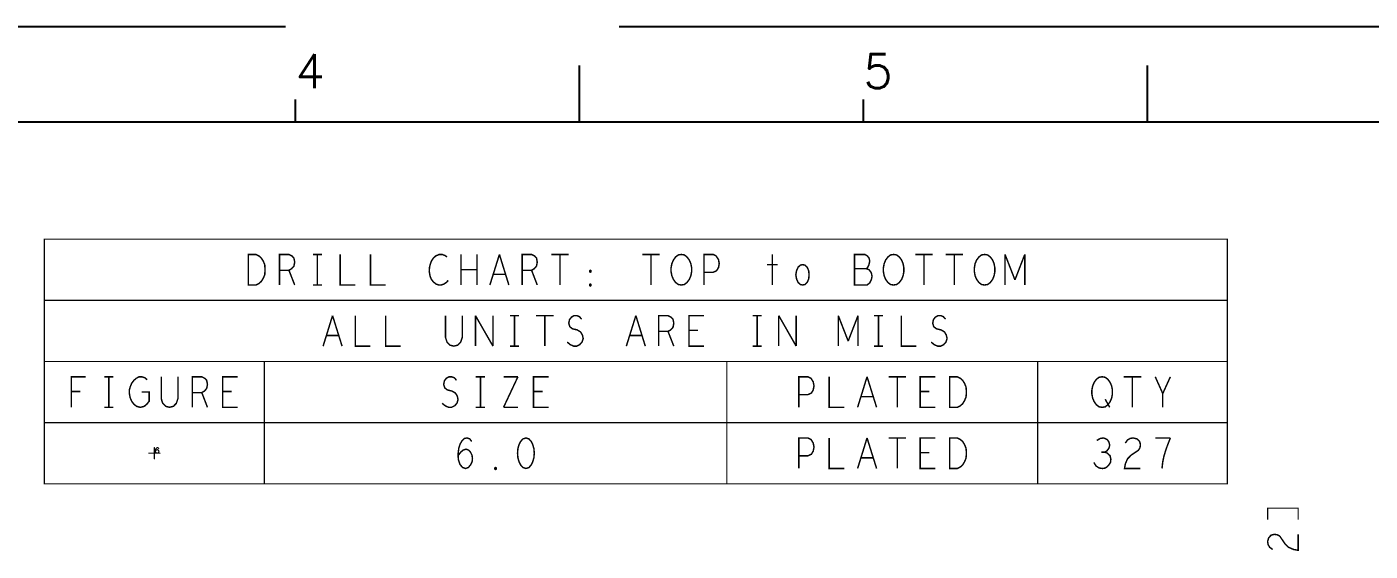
# Model space of a CAD drawing. Header units: millimetres. Extents: x 3885 to 4350, y -149 to 182.
# Drawn here: x 4069 to 4208.5, y 127.4 to 181.8 of the extents above; entities that cross this region are included whole.
import ezdxf

# ---------------------------------------------------------------- set-up
doc = ezdxf.new("R2010")
doc.units = ezdxf.units.MM
doc.header["$LTSCALE"] = 23.1
doc.linetypes.add('PHANTOM', pattern=[29.5, 9.5, -1.5, 3, -1.5, 3, -1.5, 9.5])
doc.layers.get('0').update_dxf_attribs({"linetype": 'CONTINUOUS'})
doc.layers.add('0PAPERF', color=2, linetype='PHANTOM', plot=False)
doc.styles.add('SIMPLEX', font='simplex.shx')

# ---------------------------------------------------------------- blocks, each defined once
blk = doc.blocks.new('PAD_R1')
at = {"const_width": 0.5}
blk.add_lwpolyline([(0.25, 0, 1), (-0.25, 0, 1)], format="xyb", close=True, dxfattribs=at)

msp = doc.modelspace()

# ---------------------------------------------------------------- linework, layer by layer
for p, q in [((4126.43, 171.94), (4126.43, 177.84)), ((4185.42, 171.94), (4185.42, 177.84)), ((4096.94, 171.94), (4096.94, 174.3)), ((4155.93, 171.94), (4155.93, 174.3)), ((4345.86, 171.94), (3890.49, 171.94))]:
    msp.add_line(p, q)
for points, const_width in [([(4070.87, 134.41), (4070.87, 159.81), (4193.71, 159.81), (4193.71, 134.41)], 0.127), ([(4092.05, 155.05), (4092.05, 158.22), (4092.84, 158.22), (4093.15, 158.06), (4093.39, 157.85), (4093.59, 157.54), (4093.75, 157.16), (4093.78, 156.64), (4093.75, 156.11), (4093.59, 155.74), (4093.39, 155.42), (4093.15, 155.21), (4092.84, 155.05)], 0.152), ([(4137.01, 155.05), (4136.7, 155.1), (4136.42, 155.31), (4136.19, 155.63), (4136.03, 156), (4135.95, 156.42), (4135.95, 156.85), (4136.03, 157.27), (4136.19, 157.64), (4136.42, 157.96), (4136.7, 158.17), (4137.01, 158.22), (4137.33, 158.17), (4137.6, 157.96), (4137.84, 157.64), (4138, 157.27), (4138.08, 156.85), (4138.08, 156.42), (4138, 156), (4137.84, 155.63), (4137.6, 155.31), (4137.33, 155.1)], 0.152), ([(4159.06, 155.05), (4158.74, 155.1), (4158.47, 155.31), (4158.23, 155.63), (4158.08, 156), (4158, 156.42), (4158, 156.85), (4158.08, 157.27), (4158.23, 157.64), (4158.47, 157.96), (4158.74, 158.17), (4159.06, 158.22), (4159.37, 158.17), (4159.65, 157.96), (4159.89, 157.64), (4160.04, 157.27), (4160.12, 156.85), (4160.12, 156.42), (4160.04, 156), (4159.89, 155.63), (4159.65, 155.31), (4159.37, 155.1)], 0.152), ([(4168.51, 155.05), (4168.19, 155.1), (4167.92, 155.31), (4167.68, 155.63), (4167.52, 156), (4167.45, 156.42), (4167.45, 156.85), (4167.52, 157.27), (4167.68, 157.64), (4167.92, 157.96), (4168.19, 158.17), (4168.51, 158.22), (4168.82, 158.17), (4169.1, 157.96), (4169.34, 157.64), (4169.49, 157.27), (4169.57, 156.85), (4169.57, 156.42), (4169.49, 156), (4169.34, 155.63), (4169.1, 155.31), (4168.82, 155.1)], 0.152), ([(4127.56, 156.37), (4127.49, 156.42), (4127.49, 156.53), (4127.56, 156.58), (4127.64, 156.53), (4127.64, 156.42)], 0.152), ([(4149.61, 155.05), (4149.37, 155.1), (4149.14, 155.31), (4148.98, 155.68), (4148.9, 156.11), (4148.98, 156.53), (4149.14, 156.9), (4149.37, 157.11), (4149.61, 157.16), (4149.85, 157.11), (4150.08, 156.9), (4150.24, 156.53), (4150.28, 156.11), (4150.24, 155.68), (4150.08, 155.31), (4149.85, 155.1)], 0.152), ([(4127.56, 154.94), (4127.49, 155), (4127.49, 155.1), (4127.56, 155.15), (4127.64, 155.1), (4127.64, 155)], 0.152), ([(4164.89, 142.35), (4164.89, 145.52), (4165.67, 145.52), (4165.99, 145.36), (4166.23, 145.15), (4166.42, 144.84), (4166.58, 144.46), (4166.62, 143.94), (4166.58, 143.41), (4166.42, 143.04), (4166.23, 142.72), (4165.99, 142.51), (4165.67, 142.35)], 0.152), ([(4180.71, 142.35), (4180.4, 142.4), (4180.12, 142.61), (4179.89, 142.93), (4179.73, 143.3), (4179.65, 143.72), (4179.65, 144.15), (4179.73, 144.57), (4179.89, 144.94), (4180.12, 145.26), (4180.4, 145.47), (4180.71, 145.52), (4181.03, 145.47), (4181.3, 145.26), (4181.54, 144.94), (4181.7, 144.57), (4181.78, 144.15), (4181.78, 143.72), (4181.7, 143.3), (4181.54, 142.93), (4181.3, 142.61), (4181.03, 142.4)], 0.152), ([(4120.87, 139.17), (4120.56, 139.07), (4120.32, 138.8), (4120.16, 138.49), (4120.04, 138.06), (4120, 137.59), (4120.04, 137.11), (4120.16, 136.69), (4120.32, 136.37), (4120.56, 136.1), (4120.87, 136), (4121.19, 136.1), (4121.42, 136.37), (4121.58, 136.69), (4121.7, 137.11), (4121.74, 137.59), (4121.7, 138.06), (4121.58, 138.49), (4121.42, 138.8), (4121.19, 139.07)], 0.152), ([(4164.89, 136), (4164.89, 139.17), (4165.67, 139.17), (4165.99, 139.01), (4166.23, 138.8), (4166.42, 138.49), (4166.58, 138.11), (4166.62, 137.59), (4166.58, 137.06), (4166.42, 136.69), (4166.23, 136.37), (4165.99, 136.16), (4165.67, 136)], 0.152), ([(4117.72, 135.89), (4117.64, 135.95), (4117.64, 136.05), (4117.72, 136.1), (4117.8, 136.05), (4117.8, 135.95)], 0.152)]:
    msp.add_lwpolyline(points, close=True, dxfattribs=dict(const_width=const_width))
for points, const_width in [([(4095.28, 155.05), (4095.28, 158.22), (4096.26, 158.22), (4096.58, 158.06), (4096.78, 157.85), (4096.86, 157.43), (4096.78, 157.01), (4096.54, 156.74), (4096.26, 156.58), (4095.28, 156.58)], 0.152), ([(4098.75, 158.22), (4099.69, 158.22)], 0.152), ([(4099.22, 158.22), (4099.22, 155.05)], 0.152), ([(4101.58, 158.22), (4101.58, 155.05), (4103.15, 155.05)], 0.152), ([(4104.73, 158.22), (4104.73, 155.05), (4106.3, 155.05)], 0.152), ([(4112.68, 157.96), (4112.45, 158.12), (4112.17, 158.22), (4111.86, 158.22), (4111.5, 158.06), (4111.23, 157.8), (4111.03, 157.48), (4110.87, 156.95), (4110.83, 156.48), (4110.91, 156), (4111.03, 155.68), (4111.26, 155.37), (4111.54, 155.15), (4111.82, 155.05), (4112.09, 155.05), (4112.37, 155.15), (4112.6, 155.31), (4112.8, 155.52)], 0.152), ([(4114.14, 155.05), (4114.14, 158.22)], 0.152), ([(4115.79, 158.22), (4115.79, 155.05)], 0.152), ([(4117.13, 155.05), (4118.12, 158.22)], 0.152), ([(4118.12, 158.22), (4119.1, 155.05)], 0.152), ([(4120.48, 155.05), (4120.48, 158.22), (4121.46, 158.22), (4121.78, 158.06), (4121.97, 157.85), (4122.05, 157.43), (4121.97, 157.01), (4121.74, 156.74), (4121.46, 156.58), (4120.48, 156.58)], 0.152), ([(4123.51, 158.22), (4125.32, 158.22)], 0.152), ([(4124.41, 158.22), (4124.41, 155.05)], 0.152), ([(4132.96, 158.22), (4134.77, 158.22)], 0.152), ([(4133.86, 158.22), (4133.86, 155.05)], 0.152), ([(4139.37, 155.05), (4139.37, 158.22), (4140.32, 158.22), (4140.63, 158.06), (4140.87, 157.69), (4140.95, 157.27), (4140.87, 156.85), (4140.67, 156.53), (4140.32, 156.37), (4139.37, 156.37)], 0.152), ([(4146.46, 158.22), (4146.46, 155.05)], 0.152), ([(4156.23, 156.74), (4156.38, 156.9), (4156.5, 157.16), (4156.58, 157.54), (4156.5, 157.85), (4156.34, 158.06), (4156.07, 158.22), (4155, 158.22), (4155, 155.05), (4156.3, 155.05), (4156.58, 155.26), (4156.74, 155.58), (4156.82, 155.95), (4156.74, 156.32), (4156.5, 156.64), (4156.23, 156.74), (4155, 156.74)], 0.152), ([(4161.3, 158.22), (4163.12, 158.22)], 0.152), ([(4162.21, 158.22), (4162.21, 155.05)], 0.152), ([(4164.45, 158.22), (4166.26, 158.22)], 0.152), ([(4165.36, 158.22), (4165.36, 155.05)], 0.152), ([(4170.63, 155.05), (4170.63, 158.22)], 0.152), ([(4170.63, 158.22), (4171.66, 155.58)], 0.152), ([(4171.66, 155.58), (4172.68, 158.22)], 0.152), ([(4172.68, 158.22), (4172.68, 155.05)], 0.152), ([(4096.26, 156.58), (4096.86, 155.05)], 0.152), ([(4115.79, 156.64), (4114.14, 156.64)], 0.152), ([(4121.46, 156.58), (4122.05, 155.05)], 0.152), ([(4145.91, 157.16), (4147.01, 157.16)], 0.152), ([(4098.75, 155.05), (4099.69, 155.05)], 0.152), ([(4118.75, 156.16), (4117.49, 156.16)], 0.152), ([(4070.87, 153.46), (4193.71, 153.46)], 0.127), ([(4099.81, 148.7), (4100.79, 151.87)], 0.152), ([(4100.79, 151.87), (4101.78, 148.7)], 0.152), ([(4103.15, 151.87), (4103.15, 148.7), (4104.73, 148.7)], 0.152), ([(4106.3, 151.87), (4106.3, 148.7), (4107.88, 148.7)], 0.152), ([(4112.52, 151.87), (4112.52, 149.6), (4112.68, 149.12), (4113, 148.8), (4113.39, 148.7), (4113.78, 148.8), (4114.1, 149.12), (4114.26, 149.6), (4114.26, 151.87)], 0.152), ([(4115.63, 148.7), (4115.63, 151.87)], 0.152), ([(4115.63, 151.87), (4117.45, 148.7)], 0.152), ([(4117.45, 148.7), (4117.45, 151.87)], 0.152), ([(4119.22, 151.87), (4120.16, 151.87)], 0.152), ([(4119.69, 151.87), (4119.69, 148.7)], 0.152), ([(4121.93, 151.87), (4123.75, 151.87)], 0.152), ([(4122.84, 151.87), (4122.84, 148.7)], 0.152), ([(4125.16, 149.12), (4125.48, 148.86), (4125.83, 148.7), (4126.15, 148.7), (4126.46, 148.86), (4126.7, 149.12), (4126.82, 149.49), (4126.74, 149.86), (4126.54, 150.18), (4126.19, 150.39), (4125.71, 150.5), (4125.44, 150.71), (4125.32, 151.08), (4125.4, 151.45), (4125.6, 151.71), (4125.87, 151.87), (4126.15, 151.87), (4126.42, 151.77), (4126.66, 151.5)], 0.152), ([(4131.3, 148.7), (4132.29, 151.87)], 0.152), ([(4132.29, 151.87), (4133.27, 148.7)], 0.152), ([(4134.65, 148.7), (4134.65, 151.87), (4135.63, 151.87), (4135.95, 151.71), (4136.15, 151.5), (4136.23, 151.08), (4136.15, 150.66), (4135.91, 150.39), (4135.63, 150.23), (4134.65, 150.23)], 0.152), ([(4139.37, 148.7), (4137.8, 148.7), (4137.8, 151.87), (4139.37, 151.87)], 0.152), ([(4144.41, 151.87), (4145.36, 151.87)], 0.152), ([(4144.89, 151.87), (4144.89, 148.7)], 0.152), ([(4147.13, 148.7), (4147.13, 151.87)], 0.152), ([(4147.13, 151.87), (4148.94, 148.7)], 0.152), ([(4148.94, 148.7), (4148.94, 151.87)], 0.152), ([(4153.31, 148.7), (4153.31, 151.87)], 0.152), ([(4153.31, 151.87), (4154.34, 149.23)], 0.152), ([(4154.34, 149.23), (4155.36, 151.87)], 0.152), ([(4155.36, 151.87), (4155.36, 148.7)], 0.152), ([(4157.01, 151.87), (4157.96, 151.87)], 0.152), ([(4157.49, 151.87), (4157.49, 148.7)], 0.152), ([(4159.85, 151.87), (4159.85, 148.7), (4161.42, 148.7)], 0.152), ([(4162.96, 149.12), (4163.27, 148.86), (4163.63, 148.7), (4163.94, 148.7), (4164.26, 148.86), (4164.49, 149.12), (4164.61, 149.49), (4164.53, 149.86), (4164.34, 150.18), (4163.98, 150.39), (4163.51, 150.5), (4163.23, 150.71), (4163.12, 151.08), (4163.19, 151.45), (4163.39, 151.71), (4163.67, 151.87), (4163.94, 151.87), (4164.22, 151.77), (4164.45, 151.5)], 0.152), ([(4101.42, 149.81), (4100.16, 149.81)], 0.152), ([(4132.92, 149.81), (4131.66, 149.81)], 0.152), ([(4135.63, 150.23), (4136.23, 148.7)], 0.152), ([(4138.75, 150.34), (4137.8, 150.34)], 0.152), ([(4119.22, 148.7), (4120.16, 148.7)], 0.152), ([(4144.41, 148.7), (4145.36, 148.7)], 0.152), ([(4157.01, 148.7), (4157.96, 148.7)], 0.152), ([(4070.87, 147.11), (4193.71, 147.11)], 0.127), ([(4093.71, 147.11), (4093.71, 134.41)], 0.127), ([(4141.74, 147.11), (4141.74, 134.41)], 0.127), ([(4174.02, 147.11), (4174.02, 134.41)], 0.127), ([(4073.67, 142.35), (4073.67, 145.52), (4075.16, 145.52)], 0.152), ([(4077.09, 145.52), (4078.04, 145.52)], 0.152), ([(4077.56, 145.52), (4077.56, 142.35)], 0.152), ([(4080.95, 143.94), (4081.74, 143.94), (4081.74, 142.98), (4081.5, 142.67), (4081.23, 142.45), (4080.83, 142.35), (4080.44, 142.45), (4080.16, 142.67), (4079.93, 142.98), (4079.77, 143.35), (4079.69, 143.78), (4079.69, 144.15), (4079.77, 144.46), (4079.93, 144.84), (4080.16, 145.15), (4080.4, 145.36), (4080.71, 145.52), (4080.99, 145.52), (4081.3, 145.42), (4081.54, 145.21)], 0.152), ([(4083, 145.52), (4083, 143.25), (4083.15, 142.77), (4083.47, 142.45), (4083.86, 142.35), (4084.26, 142.45), (4084.57, 142.77), (4084.73, 143.25), (4084.73, 145.52)], 0.152), ([(4086.23, 142.35), (4086.23, 145.52), (4087.21, 145.52), (4087.52, 145.36), (4087.72, 145.15), (4087.8, 144.73), (4087.72, 144.31), (4087.49, 144.04), (4087.21, 143.88), (4086.23, 143.88)], 0.152), ([(4090.95, 142.35), (4089.38, 142.35), (4089.38, 145.52), (4090.95, 145.52)], 0.152), ([(4112.17, 142.77), (4112.49, 142.51), (4112.84, 142.35), (4113.15, 142.35), (4113.47, 142.51), (4113.71, 142.77), (4113.82, 143.14), (4113.75, 143.51), (4113.55, 143.83), (4113.19, 144.04), (4112.72, 144.15), (4112.45, 144.36), (4112.33, 144.73), (4112.41, 145.1), (4112.6, 145.36), (4112.88, 145.52), (4113.15, 145.52), (4113.43, 145.42), (4113.67, 145.15)], 0.152), ([(4115.67, 145.52), (4116.62, 145.52)], 0.152), ([(4116.15, 145.52), (4116.15, 142.35)], 0.152), ([(4118.55, 145.52), (4120.04, 145.52)], 0.152), ([(4120.04, 145.52), (4118.55, 142.35)], 0.152), ([(4123.23, 142.35), (4121.66, 142.35), (4121.66, 145.52), (4123.23, 145.52)], 0.152), ([(4149.22, 142.35), (4149.22, 145.52), (4150.16, 145.52), (4150.48, 145.36), (4150.71, 144.99), (4150.79, 144.57), (4150.71, 144.15), (4150.52, 143.83), (4150.16, 143.67), (4149.22, 143.67)], 0.152), ([(4152.37, 145.52), (4152.37, 142.35), (4153.94, 142.35)], 0.152), ([(4155.32, 142.35), (4156.3, 145.52)], 0.152), ([(4156.3, 145.52), (4157.29, 142.35)], 0.152), ([(4158.55, 145.52), (4160.36, 145.52)], 0.152), ([(4159.45, 145.52), (4159.45, 142.35)], 0.152), ([(4163.39, 142.35), (4161.82, 142.35), (4161.82, 145.52), (4163.39, 145.52)], 0.152), ([(4182.96, 145.52), (4184.77, 145.52)], 0.152), ([(4183.86, 145.52), (4183.86, 142.35)], 0.152), ([(4187.01, 142.35), (4187.01, 143.78), (4186.23, 145.52)], 0.152), ([(4187.8, 145.52), (4187.01, 143.78)], 0.152), ([(4074.61, 143.99), (4073.67, 143.99)], 0.152), ([(4087.21, 143.88), (4087.8, 142.35)], 0.152), ([(4090.32, 143.99), (4089.38, 143.99)], 0.152), ([(4122.6, 143.99), (4121.66, 143.99)], 0.152), ([(4162.76, 143.99), (4161.82, 143.99)], 0.152), ([(4077.09, 142.35), (4078.04, 142.35)], 0.152), ([(4115.67, 142.35), (4116.62, 142.35)], 0.152), ([(4118.55, 142.35), (4120.04, 142.35)], 0.152), ([(4156.93, 143.46), (4155.67, 143.46)], 0.152), ([(4181.03, 143.19), (4181.5, 142.35)], 0.152), ([(4070.87, 140.76), (4193.71, 140.76)], 0.127), ([(4082.29, 138.16), (4082.29, 137.01)], 0.127), ([(4082.41, 138.1), (4082.52, 138.03)], 0.0818), ([(4082.48, 138.18), (4082.56, 138.07)], 0.0821), ([(4082.58, 138.22), (4082.6, 138.09)], 0.0672), ([(4082.67, 138.21), (4082.64, 138.09)], 0.0695), ([(4082.76, 138.16), (4082.67, 138.07)], 0.0675), ([(4113.82, 137.32), (4114.1, 137.69), (4114.34, 137.9), (4114.65, 138.01), (4114.93, 137.9), (4115.12, 137.69), (4115.28, 137.37), (4115.32, 137), (4115.28, 136.69), (4115.12, 136.37), (4114.89, 136.1), (4114.61, 136), (4114.3, 136.1), (4114.02, 136.42), (4113.86, 136.9), (4113.82, 137.43), (4113.9, 138.11), (4114.02, 138.49), (4114.22, 138.86), (4114.49, 139.12), (4114.77, 139.17), (4115.04, 139.07), (4115.24, 138.8)], 0.152), ([(4149.22, 136), (4149.22, 139.17), (4150.16, 139.17), (4150.48, 139.01), (4150.71, 138.64), (4150.79, 138.22), (4150.71, 137.8), (4150.52, 137.48), (4150.16, 137.32), (4149.22, 137.32)], 0.152), ([(4152.37, 139.17), (4152.37, 136), (4153.94, 136)], 0.152), ([(4155.32, 136), (4156.3, 139.17)], 0.152), ([(4156.3, 139.17), (4157.29, 136)], 0.152), ([(4158.55, 139.17), (4160.36, 139.17)], 0.152), ([(4159.45, 139.17), (4159.45, 136)], 0.152), ([(4163.39, 136), (4161.82, 136), (4161.82, 139.17), (4163.39, 139.17)], 0.152), ([(4180.99, 137.69), (4181.23, 137.85), (4181.42, 138.11), (4181.5, 138.43), (4181.42, 138.75), (4181.23, 139.01), (4180.87, 139.17), (4180.52, 139.12), (4180.16, 138.91)], 0.152), ([(4183.12, 138.64), (4183.35, 138.96), (4183.63, 139.12), (4183.94, 139.17), (4184.34, 139.07), (4184.61, 138.8), (4184.69, 138.49), (4184.65, 138.17), (4184.49, 137.9), (4183.71, 137.37), (4183.35, 137), (4183.12, 136.47), (4183.04, 136), (4184.69, 136)], 0.152), ([(4187.8, 139.17), (4186.23, 139.17)], 0.152), ([(4186.93, 136), (4187.01, 136.69), (4187.13, 137.27), (4187.29, 137.8), (4187.49, 138.38), (4187.8, 139.17)], 0.152), ([(4082.86, 137.59), (4081.72, 137.59)], 0.127), ([(4082.33, 137.79), (4082.46, 137.8)], 0.0955), ([(4082.34, 137.89), (4082.46, 137.87)], 0.0754), ([(4082.34, 137.94), (4082.47, 137.92)], 0.0754), ([(4082.36, 137.68), (4082.48, 137.73)], 0.0939), ([(4082.37, 138.02), (4082.48, 137.97)], 0.0727), ([(4082.38, 137.9), (4082.47, 137.81)], 0.0945), ([(4082.43, 137.58), (4082.52, 137.68)], 0.0879), ([(4082.45, 137.96), (4082.52, 137.86)], 0.0687), ([(4082.53, 137.53), (4082.56, 137.66)], 0.0785), ([(4082.54, 138), (4082.57, 137.88)], 0.0785), ([(4082.64, 138), (4082.61, 137.88)], 0.0695), ([(4082.63, 137.53), (4082.6, 137.66)], 0.0692), ([(4082.72, 137.58), (4082.64, 137.68)], 0.0743), ([(4082.72, 137.96), (4082.64, 137.86)], 0.0609), ([(4082.78, 137.9), (4082.67, 137.83)], 0.0687), ([(4082.78, 137.65), (4082.67, 137.72)], 0.0687), ([(4082.81, 137.81), (4082.69, 137.79)], 0.0675), ([(4082.81, 137.73), (4082.69, 137.75)], 0.058), ([(4156.93, 137.11), (4155.67, 137.11)], 0.152), ([(4162.76, 137.64), (4161.82, 137.64)], 0.152), ([(4179.85, 136.63), (4180.08, 136.26), (4180.4, 136.05), (4180.75, 136), (4181.07, 136.05), (4181.38, 136.32), (4181.58, 136.63), (4181.62, 136.95), (4181.54, 137.32), (4181.26, 137.59), (4180.99, 137.69), (4180.63, 137.69)], 0.152), ([(4201.07, 130.7), (4201.07, 131.88), (4197.9, 131.88), (4197.9, 130.7)], 0.127), ([(4198.43, 127.59), (4198.11, 127.82), (4197.95, 128.1), (4197.9, 128.42), (4198.01, 128.81), (4198.27, 129.08), (4198.59, 129.16), (4198.9, 129.12), (4199.17, 128.97), (4199.7, 128.18), (4200.07, 127.82), (4200.6, 127.59), (4201.07, 127.51), (4201.07, 129.16)], 0.152)]:
    msp.add_lwpolyline(points, dxfattribs=dict(const_width=const_width))
at = {"layer": '0PAPERF'}
msp.add_line((4349.99, 181.85), (3884.54, 181.85), dxfattribs=at)

# ---------------------------------------------------------------- block references
at = {"xscale": 0.127, "yscale": 0.127}
for p in [(4082.29, 138.16), (4082.49, 138.1), (4082.56, 138.15), (4082.62, 138.16), (4082.69, 138.14), (4082.74, 138.09), (4081.72, 137.59), (4082.29, 137.01), (4082.39, 137.84), (4082.39, 137.82), (4082.4, 137.75), (4082.41, 137.97), (4082.44, 138.03), (4082.44, 137.66), (4082.46, 137.89), (4082.51, 137.6), (4082.52, 137.93), (4082.58, 137.59), (4082.59, 137.95), (4082.65, 137.6), (4082.66, 137.93), (4082.71, 137.89), (4082.71, 137.65), (4082.75, 137.83), (4082.75, 137.71), (4082.76, 137.77), (4082.86, 137.59)]:
    msp.add_blockref('PAD_R1', p, dxfattribs=at)

# ---------------------------------------------------------------- texts
at = {"style": 'SIMPLEX'}
for s, p in [('4', (4096.94, 175.48)), ('5', (4155.93, 175.48))]:
    msp.add_text(s, height=3.54, dxfattribs=at).set_placement(p)

doc.saveas('drawing.dxf')
